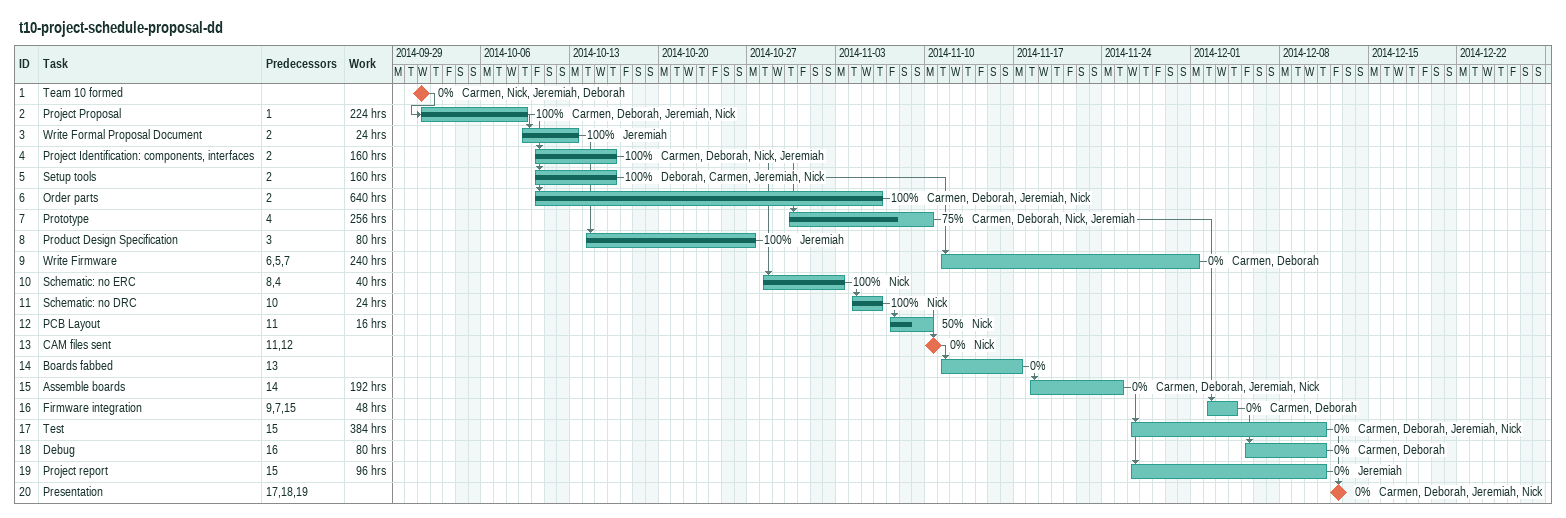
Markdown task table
t10-project-schedule-proposal-dd

| ID | Task | Start | Finish | Predecessors | Resources | % complete | Work (h) |
|---|---|---|---|---|---|---|---|
| 1 | Team 10 formed (milestone) | 2014-10-01 | 2014-10-01 |  | Carmen, Nick, Jeremiah, Deborah | 0 |  |
| 2 | Project Proposal | 2014-10-01 | 2014-10-09 | 1 | Carmen, Deborah, Jeremiah, Nick | 100 | 224 |
| 3 | Write Formal Proposal Document | 2014-10-09 | 2014-10-13 | 2 | Jeremiah | 100 | 24 |
| 4 | Project Identification: components, interfaces | 2014-10-10 | 2014-10-16 | 2 | Carmen, Deborah, Nick, Jeremiah | 100 | 160 |
| 5 | Setup tools | 2014-10-10 | 2014-10-16 | 2 | Deborah, Carmen, Jeremiah, Nick | 100 | 160 |
| 6 | Order parts | 2014-10-10 | 2014-11-06 | 2 | Carmen, Deborah, Jeremiah, Nick | 100 | 640 |
| 7 | Prototype | 2014-10-30 | 2014-11-10 | 4 | Carmen, Deborah, Nick, Jeremiah | 75 | 256 |
| 8 | Product Design Specification | 2014-10-14 | 2014-10-27 | 3 | Jeremiah | 100 | 80 |
| 9 | Write Firmware | 2014-11-11 | 2014-12-01 | 6, 5, 7 | Carmen, Deborah | 0 | 240 |
| 10 | Schematic: no ERC | 2014-10-28 | 2014-11-03 | 8, 4 | Nick | 100 | 40 |
| 11 | Schematic: no DRC | 2014-11-04 | 2014-11-06 | 10 | Nick | 100 | 24 |
| 12 | PCB Layout | 2014-11-07 | 2014-11-10 | 11 | Nick | 50 | 16 |
| 13 | CAM files sent (milestone) | 2014-11-10 | 2014-11-10 | 11, 12 | Nick | 0 |  |
| 14 | Boards fabbed | 2014-11-11 | 2014-11-17 | 13 |  | 0 |  |
| 15 | Assemble boards | 2014-11-18 | 2014-11-25 | 14 | Carmen, Deborah, Jeremiah, Nick | 0 | 192 |
| 16 | Firmware integration | 2014-12-02 | 2014-12-04 | 9, 7, 15 | Carmen, Deborah | 0 | 48 |
| 17 | Test | 2014-11-26 | 2014-12-11 | 15 | Carmen, Deborah, Jeremiah, Nick | 0 | 384 |
| 18 | Debug | 2014-12-05 | 2014-12-11 | 16 | Carmen, Deborah | 0 | 80 |
| 19 | Project report | 2014-11-26 | 2014-12-11 | 15 | Jeremiah | 0 | 96 |
| 20 | Presentation (milestone) | 2014-12-12 | 2014-12-12 | 17, 18, 19 | Carmen, Deborah, Jeremiah, Nick | 0 |  |
